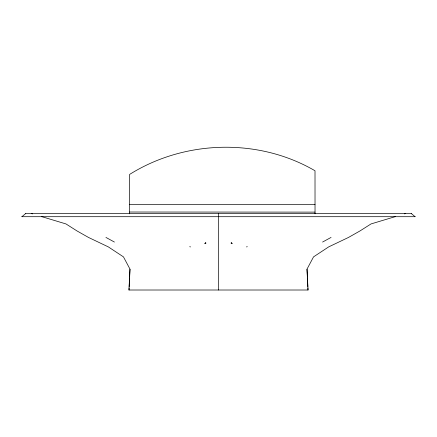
<?xml version="1.0" encoding="UTF-8"?>
<svg xmlns="http://www.w3.org/2000/svg" width="437" height="437" viewBox="0 0 437 437"><rect width="100%" height="100%" fill="white"/><g stroke="black" fill="none" stroke-linecap="round" stroke-linejoin="round"><path stroke-width="0.66" d="M129.953 269.181L128.959 290.01L308.041 290.01L307.047 269.181M129.019 290.01L129.117 287.994M129.183 286.65L129.571 278.588M129.631 277.244L130.018 269.181L123.469 256.88L108.338 246.9L88.46 237.422L77.021 230.949L65.965 223.93L41.553 216.577M231.233 242.672L231.107 243.333L232.189 243.453M247.304 246.708L246.457 246.9M204.811 243.453L205.723 242.688M21.916 216.703L25.756 213.48M322.582 242.049L331.071 237.422M395.447 216.577L371.035 223.93L359.979 230.949L348.54 237.422L328.662 246.9L313.531 256.88L306.982 269.181L307.369 277.244M404.438 213.868L405.722 213.48M129.614 204.461L315.033 204.461M129.631 212.021L315.011 212.114M25.69 213.48L411.31 213.48M21.85 216.703L415.15 216.703M204.915 243.333L205.893 243.333L205.767 242.672M190.543 246.9L189.696 246.708M31.278 213.48L32.562 213.868M105.929 237.422L114.418 242.049M232.085 243.333L231.277 242.688M411.244 213.48L415.084 216.703M307.429 278.588L307.817 286.65M307.883 287.994L307.981 290.01M315.033 213.813L315.011 170.763C258.573 137.841 184.878 139.856 129.631 174.412L129.614 213.824M218.5 213.48L218.5 290.01"/></g></svg>
